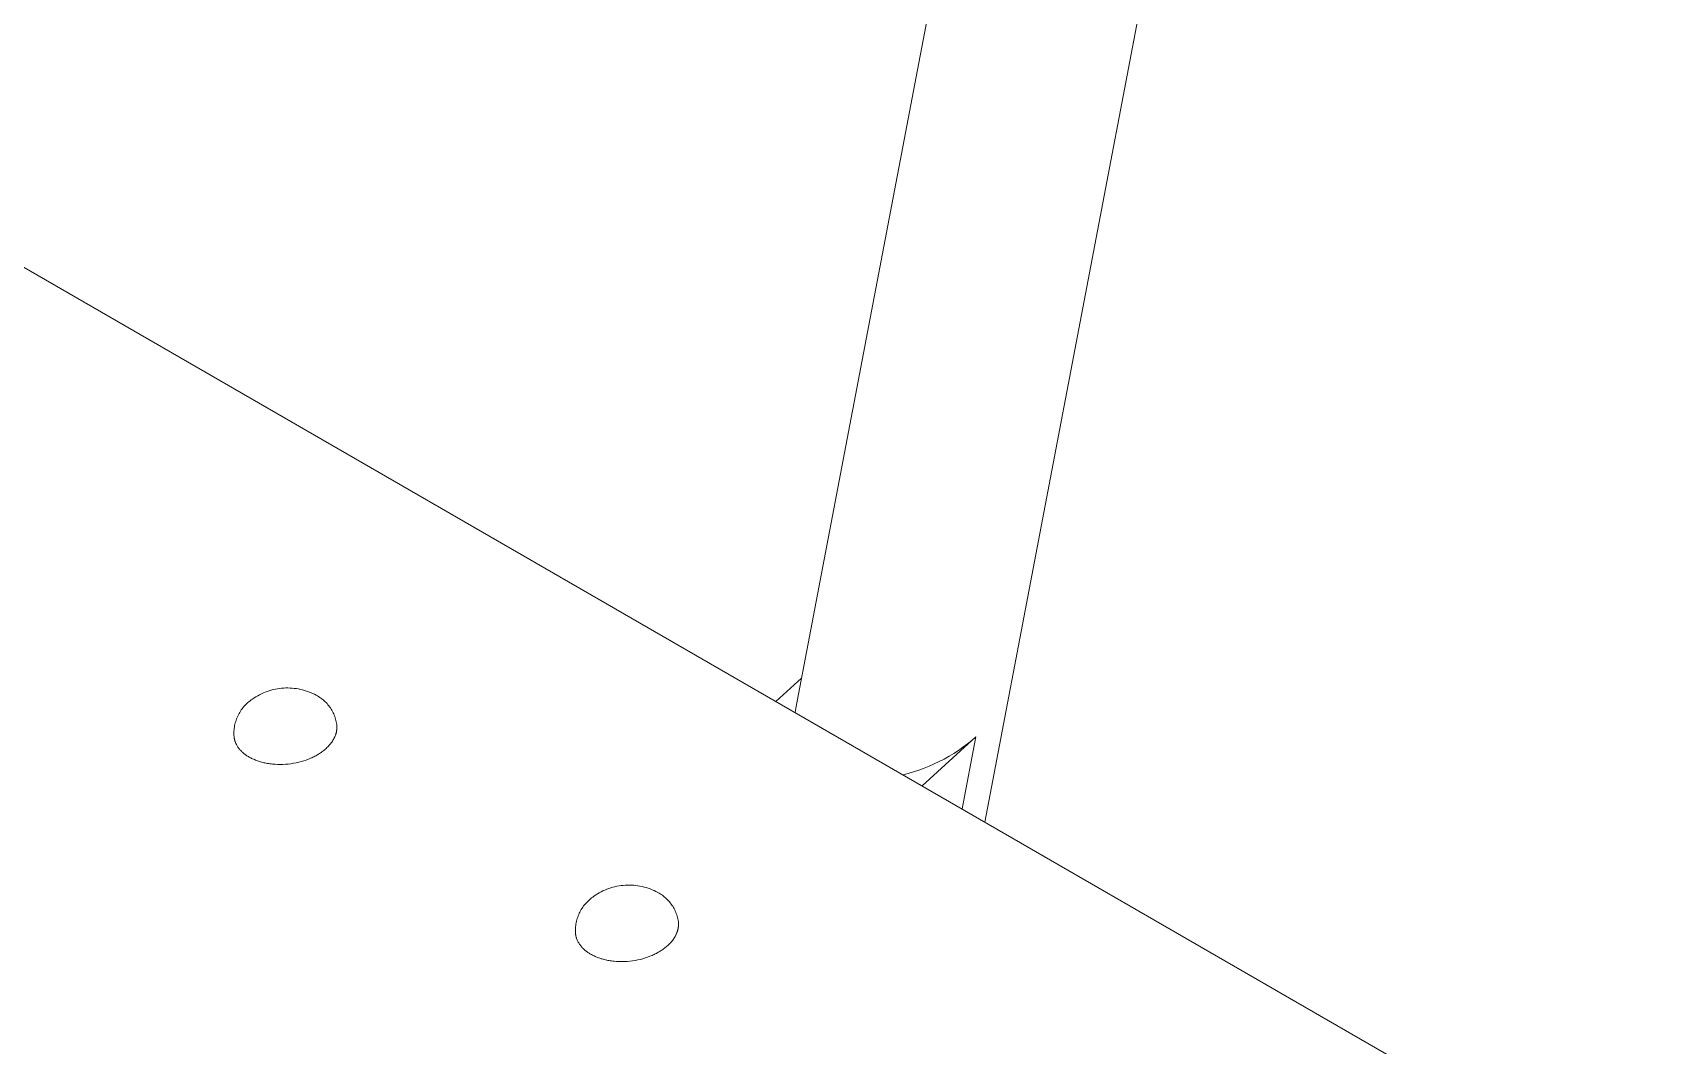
# Model space of a CAD drawing. Header units: inches. Extents: x -9 to 187, y -3 to 135.
# Drawn here: x 175.79 to 183.33, y 48.79 to 53.49 of the extents above; entities that cross this region are included whole.
import ezdxf

# ---------------------------------------------------------------- set-up
doc = ezdxf.new("R2010")
doc.units = ezdxf.units.IN
doc.layers.add('ZANO_R', color=7, linetype='Continuous', lineweight=0)

msp = doc.modelspace()

# ---------------------------------------------------------------- linework, layer by layer
at = {"layer": 'ZANO_R'}
for p, q in [((183.33136, 48.02287), (156.32257, 63.6164)), ((179.32968, 50.35537), (180.37983, 55.86276)), ((181.26142, 55.35378), (180.20747, 49.82645)), ((179.23699, 50.38675), (179.3564, 50.49551)), ((176.8143, 50.40291), (176.82257, 50.40816)), ((176.82257, 50.40816), (176.83101, 50.41311)), ((176.83101, 50.41311), (176.83962, 50.41777)), ((176.83962, 50.41777), (176.84839, 50.42212)), ((176.84839, 50.42212), (176.8573, 50.42617)), ((176.8573, 50.42617), (176.86635, 50.4299)), ((176.86635, 50.4299), (176.87552, 50.43332)), ((176.87552, 50.43332), (176.8848, 50.43642)), ((176.8848, 50.43642), (176.89419, 50.43919)), ((176.89419, 50.43919), (176.90367, 50.44163)), ((176.90367, 50.44163), (176.91323, 50.44374)), ((176.91323, 50.44374), (176.92285, 50.44552)), ((176.92285, 50.44552), (176.93254, 50.44696)), ((176.93254, 50.44696), (176.94226, 50.44807)), ((176.94226, 50.44807), (176.95202, 50.44883)), ((176.95202, 50.44883), (176.9618, 50.44926)), ((176.9618, 50.44926), (176.97159, 50.44934)), ((176.97159, 50.44934), (176.98137, 50.44909)), ((176.98137, 50.44909), (176.99114, 50.44849)), ((176.99114, 50.44849), (177.00088, 50.44756)), ((177.00088, 50.44756), (177.01059, 50.44629)), ((177.01059, 50.44629), (177.02024, 50.44468)), ((177.02024, 50.44468), (177.02984, 50.44273)), ((177.02984, 50.44273), (177.03936, 50.44045)), ((177.03936, 50.44045), (177.04879, 50.43785)), ((177.04879, 50.43785), (177.05813, 50.43491)), ((177.05813, 50.43491), (177.06736, 50.43166)), ((177.06736, 50.43166), (177.07647, 50.42808)), ((177.07647, 50.42808), (177.08545, 50.42419)), ((177.08545, 50.42419), (177.09429, 50.41999)), ((177.09429, 50.41999), (177.10298, 50.41548)), ((177.10298, 50.41548), (177.10855, 50.41238)), ((177.10855, 50.41238), (177.11401, 50.40909)), ((177.11401, 50.40909), (177.11935, 50.40561)), ((176.74429, 50.33027), (176.74757, 50.33598)), ((176.74757, 50.33598), (176.75105, 50.34157)), ((176.75105, 50.34157), (176.75471, 50.34705)), ((176.75471, 50.34705), (176.75856, 50.35239)), ((176.75856, 50.35239), (176.7626, 50.35759)), ((176.7626, 50.35759), (176.76681, 50.36266)), ((176.76681, 50.36266), (176.77119, 50.36758)), ((176.77119, 50.36758), (176.77574, 50.37234)), ((176.77574, 50.37234), (176.78045, 50.37694)), ((176.78045, 50.37694), (176.78532, 50.38138)), ((176.78532, 50.38138), (176.79034, 50.38565)), ((176.79034, 50.38565), (176.7955, 50.38974)), ((176.7955, 50.38974), (176.8008, 50.39366)), ((176.8008, 50.39366), (176.80623, 50.39738)), ((176.80623, 50.39738), (176.8143, 50.40291)), ((177.11935, 50.40561), (177.12457, 50.40195)), ((177.12457, 50.40195), (177.12966, 50.39811)), ((177.12966, 50.39811), (177.13461, 50.3941)), ((177.13461, 50.3941), (177.13942, 50.38992)), ((177.13942, 50.38992), (177.14408, 50.38557)), ((177.14408, 50.38557), (177.14859, 50.38107)), ((177.14859, 50.38107), (177.15294, 50.37641)), ((177.15294, 50.37641), (177.15712, 50.3716)), ((177.15712, 50.3716), (177.16114, 50.36665)), ((177.16114, 50.36665), (177.16498, 50.36157)), ((177.16498, 50.36157), (177.16864, 50.35635)), ((177.16864, 50.35635), (177.17213, 50.35101)), ((177.17213, 50.35101), (177.17542, 50.34555)), ((177.17542, 50.34555), (177.17852, 50.33999)), ((177.17852, 50.33999), (177.18143, 50.33432)), ((177.18143, 50.33432), (177.18414, 50.32855)), ((179.3279, 50.34517), (179.32648, 50.33509)), ((179.32964, 50.3552), (179.3279, 50.34517)), ((176.72128, 50.25523), (176.72199, 50.26178)), ((176.72199, 50.26178), (176.72293, 50.2683)), ((176.72293, 50.2683), (176.72409, 50.27478)), ((176.72409, 50.27478), (176.72547, 50.28122)), ((176.72547, 50.28122), (176.72707, 50.28761)), ((176.72707, 50.28761), (176.72889, 50.29394)), ((176.72889, 50.29394), (176.73093, 50.30021)), ((176.73093, 50.30021), (176.73319, 50.30639)), ((176.73319, 50.30639), (176.73565, 50.3125)), ((176.73565, 50.3125), (176.73833, 50.31852)), ((176.73833, 50.31852), (176.74121, 50.32445)), ((176.74121, 50.32445), (176.74429, 50.33027)), ((177.18414, 50.32855), (177.18665, 50.32269)), ((177.18665, 50.32269), (177.18895, 50.31674)), ((177.18895, 50.31674), (177.19105, 50.31073)), ((177.19105, 50.31073), (177.19293, 50.30464)), ((177.19293, 50.30464), (177.19461, 50.29849)), ((177.19461, 50.29849), (177.19607, 50.29228)), ((177.19607, 50.29228), (177.19731, 50.28603)), ((177.19731, 50.28603), (177.19834, 50.27974)), ((177.19857, 50.27757), (177.19834, 50.27974)), ((177.19834, 50.25558), (177.19858, 50.25779)), ((177.19877, 50.27538), (177.19857, 50.27757)), ((177.19858, 50.25779), (177.19877, 50.25999)), ((177.19891, 50.2732), (177.19877, 50.27538)), ((177.19877, 50.25999), (177.19891, 50.2622)), ((177.199, 50.271), (177.19891, 50.2732)), ((177.19891, 50.2622), (177.19901, 50.26441)), ((177.19905, 50.26881), (177.199, 50.271)), ((177.19901, 50.26441), (177.19905, 50.26661)), ((177.19905, 50.26661), (177.19905, 50.26881)), ((176.7205, 50.23549), (176.72054, 50.24208)), ((176.7207, 50.22891), (176.7205, 50.23549)), ((176.72054, 50.24208), (176.72079, 50.24866)), ((176.72112, 50.22234), (176.7207, 50.22891)), ((176.72079, 50.24866), (176.72128, 50.25523)), ((176.72112, 50.22234), (176.72136, 50.22052)), ((176.72136, 50.22052), (176.72162, 50.21871)), ((176.72162, 50.21871), (176.72193, 50.21691)), ((176.72193, 50.21691), (176.72226, 50.21511)), ((176.72226, 50.21511), (176.72263, 50.21331)), ((176.72263, 50.21331), (176.72302, 50.21153)), ((176.72302, 50.21153), (176.72345, 50.20975)), ((176.72345, 50.20975), (176.72392, 50.20798)), ((176.72392, 50.20798), (176.72441, 50.20621)), ((176.72441, 50.20621), (176.72494, 50.20445)), ((176.72494, 50.20445), (176.7255, 50.20271)), ((176.7255, 50.20271), (176.72609, 50.20097)), ((176.72609, 50.20097), (176.72736, 50.19751)), ((176.72736, 50.19751), (176.72875, 50.1941)), ((176.72875, 50.1941), (176.73026, 50.19073)), ((176.73026, 50.19073), (176.73189, 50.1874)), ((176.73189, 50.1874), (176.73364, 50.18412)), ((176.73364, 50.18412), (176.7355, 50.18088)), ((177.15973, 50.1792), (177.16307, 50.18285)), ((177.16307, 50.18285), (177.1663, 50.18657)), ((177.1663, 50.18657), (177.16941, 50.19036)), ((177.16941, 50.19036), (177.17239, 50.19421)), ((177.17239, 50.19421), (177.17525, 50.19814)), ((177.17525, 50.19814), (177.17796, 50.20212)), ((177.17796, 50.20212), (177.18053, 50.20617)), ((177.18053, 50.20617), (177.18296, 50.21027)), ((177.18296, 50.21027), (177.18523, 50.21442)), ((177.18523, 50.21442), (177.18734, 50.21862)), ((177.18734, 50.21862), (177.18834, 50.22073)), ((177.18834, 50.22073), (177.18929, 50.22286)), ((177.18929, 50.22286), (177.19021, 50.225)), ((177.19021, 50.225), (177.19108, 50.22714)), ((177.19108, 50.22714), (177.1919, 50.22929)), ((177.1919, 50.22929), (177.19269, 50.23146)), ((177.19269, 50.23146), (177.19343, 50.23362)), ((177.19343, 50.23362), (177.19412, 50.2358)), ((177.19412, 50.2358), (177.19478, 50.23798)), ((177.19478, 50.23798), (177.19538, 50.24017)), ((177.19538, 50.24017), (177.19594, 50.24236)), ((177.19594, 50.24236), (177.19646, 50.24456)), ((177.19646, 50.24456), (177.19693, 50.24676)), ((177.19693, 50.24676), (177.19735, 50.24896)), ((177.19735, 50.24896), (177.19773, 50.25116)), ((177.19773, 50.25116), (177.19806, 50.25337)), ((177.19806, 50.25337), (177.19834, 50.25558)), ((179.91668, 49.99434), (180.16609, 50.22283)), ((180.16609, 50.22283), (180.10207, 49.8873)), ((180.10605, 50.17428), (180.12659, 50.1898)), ((180.12659, 50.1898), (180.14662, 50.20599)), ((180.14662, 50.20599), (180.16609, 50.22283)), ((176.7355, 50.18088), (176.73746, 50.17769)), ((176.73746, 50.17769), (176.73954, 50.17456)), ((176.73954, 50.17456), (176.74171, 50.17148)), ((176.74171, 50.17148), (176.74399, 50.16845)), ((176.74399, 50.16845), (176.74636, 50.16548)), ((176.74636, 50.16548), (176.74883, 50.16257)), ((176.74883, 50.16257), (176.75139, 50.15972)), ((176.75139, 50.15972), (176.75403, 50.15693)), ((176.75403, 50.15693), (176.75676, 50.1542)), ((176.75676, 50.1542), (176.75957, 50.15154)), ((176.75957, 50.15154), (176.76245, 50.14894)), ((176.76245, 50.14894), (176.76541, 50.1464)), ((176.76541, 50.1464), (176.76843, 50.14393)), ((176.76843, 50.14393), (176.77152, 50.14152)), ((176.77152, 50.14152), (176.77467, 50.13918)), ((176.77467, 50.13918), (176.77787, 50.1369)), ((176.77787, 50.1369), (176.78114, 50.1347)), ((176.78114, 50.1347), (176.78445, 50.13255)), ((176.78445, 50.13255), (176.78781, 50.13048)), ((176.78781, 50.13048), (176.79121, 50.12847)), ((176.79121, 50.12847), (176.79502, 50.12632)), ((176.79502, 50.12632), (176.79895, 50.12422)), ((176.79895, 50.12422), (176.803, 50.12216)), ((176.803, 50.12216), (176.80716, 50.12015)), ((176.80716, 50.12015), (176.81143, 50.11819)), ((176.81143, 50.11819), (176.81583, 50.11629)), ((176.81583, 50.11629), (176.82033, 50.11445)), ((176.82033, 50.11445), (176.82494, 50.11266)), ((176.82494, 50.11266), (176.82967, 50.11095)), ((176.82967, 50.11095), (176.8345, 50.10929)), ((176.8345, 50.10929), (176.83943, 50.10771)), ((176.83943, 50.10771), (176.84447, 50.1062)), ((176.84447, 50.1062), (176.84961, 50.10477)), ((177.02163, 50.10454), (177.03328, 50.10759)), ((177.03328, 50.10759), (177.04465, 50.11099)), ((177.04465, 50.11099), (177.0557, 50.1147)), ((177.0557, 50.1147), (177.06641, 50.11871)), ((177.06641, 50.11871), (177.07674, 50.12299)), ((177.07674, 50.12299), (177.08175, 50.12522)), ((177.08175, 50.12522), (177.08666, 50.12751)), ((177.08666, 50.12751), (177.09147, 50.12986)), ((177.09147, 50.12986), (177.09616, 50.13226)), ((177.09616, 50.13226), (177.10075, 50.13471)), ((177.10075, 50.13471), (177.10523, 50.1372)), ((177.10523, 50.1372), (177.10959, 50.13974)), ((177.10959, 50.13974), (177.11384, 50.14231)), ((177.11384, 50.14231), (177.11797, 50.14492)), ((177.11797, 50.14492), (177.12198, 50.14756)), ((177.12198, 50.14756), (177.12588, 50.15023)), ((177.12588, 50.15023), (177.12967, 50.15293)), ((177.12967, 50.15293), (177.13369, 50.15592)), ((177.13369, 50.15592), (177.13765, 50.159)), ((177.13765, 50.159), (177.14154, 50.16216)), ((177.14154, 50.16216), (177.14536, 50.1654)), ((177.14536, 50.1654), (177.14909, 50.16873)), ((177.14909, 50.16873), (177.15273, 50.17214)), ((177.15273, 50.17214), (177.15628, 50.17563)), ((177.15628, 50.17563), (177.15973, 50.1792)), ((179.97302, 50.09621), (179.99623, 50.10736)), ((179.99623, 50.10736), (180.01906, 50.11927)), ((180.01906, 50.11927), (180.04148, 50.13193)), ((180.04148, 50.13193), (180.06347, 50.14533)), ((180.06347, 50.14533), (180.085, 50.15945)), ((180.085, 50.15945), (180.10605, 50.17428)), ((176.84961, 50.10477), (176.85485, 50.10342)), ((176.85485, 50.10342), (176.86017, 50.10215)), ((176.86017, 50.10215), (176.86559, 50.10096)), ((176.86559, 50.10096), (176.8711, 50.09986)), ((176.8711, 50.09986), (176.87668, 50.09885)), ((176.87668, 50.09885), (176.88235, 50.09793)), ((176.88235, 50.09793), (176.88808, 50.0971)), ((176.88808, 50.0971), (176.89389, 50.09637)), ((176.89389, 50.09637), (176.89976, 50.09573)), ((176.89976, 50.09573), (176.91167, 50.09476)), ((176.91167, 50.09476), (176.92377, 50.09419)), ((176.92377, 50.09419), (176.93601, 50.09404)), ((176.93601, 50.09404), (176.94835, 50.09431)), ((176.94835, 50.09431), (176.96073, 50.09499)), ((176.96073, 50.09499), (176.97311, 50.0961)), ((176.97311, 50.0961), (176.98544, 50.09761)), ((176.98544, 50.09761), (176.99767, 50.09953)), ((176.99767, 50.09953), (177.00975, 50.10185)), ((177.00975, 50.10185), (177.02163, 50.10454)), ((179.82719, 50.046), (179.85214, 50.05234)), ((179.85214, 50.05234), (179.87688, 50.0595)), ((179.87688, 50.0595), (179.90136, 50.06747)), ((179.90136, 50.06747), (179.92556, 50.07626)), ((179.92556, 50.07626), (179.94946, 50.08584)), ((179.94946, 50.08584), (179.97302, 50.09621)), ((178.4171, 49.49738), (178.42571, 49.50204)), ((178.42571, 49.50204), (178.43447, 49.50639)), ((178.43447, 49.50639), (178.44339, 49.51044)), ((178.44339, 49.51044), (178.45243, 49.51417)), ((178.45243, 49.51417), (178.46161, 49.51759)), ((178.46161, 49.51759), (178.47089, 49.52069)), ((178.47089, 49.52069), (178.48028, 49.52346)), ((178.48028, 49.52346), (178.48976, 49.5259)), ((178.48976, 49.5259), (178.49932, 49.52801)), ((178.49932, 49.52801), (178.50894, 49.52979)), ((178.50894, 49.52979), (178.51862, 49.53123)), ((178.51862, 49.53123), (178.52835, 49.53234)), ((178.52835, 49.53234), (178.53811, 49.5331)), ((178.53811, 49.5331), (178.54789, 49.53353)), ((178.54789, 49.53353), (178.55767, 49.53362)), ((178.55767, 49.53362), (178.56746, 49.53336)), ((178.56746, 49.53336), (178.57723, 49.53277)), ((178.57723, 49.53277), (178.58697, 49.53183)), ((178.58697, 49.53183), (178.59668, 49.53056)), ((178.59668, 49.53056), (178.60633, 49.52895)), ((178.60633, 49.52895), (178.61592, 49.527)), ((178.61592, 49.527), (178.62544, 49.52473)), ((178.62544, 49.52473), (178.63488, 49.52212)), ((178.63488, 49.52212), (178.64422, 49.51918)), ((178.64422, 49.51918), (178.65345, 49.51593)), ((178.65345, 49.51593), (178.66256, 49.51235)), ((178.66256, 49.51235), (178.67154, 49.50846)), ((178.67154, 49.50846), (178.68038, 49.50426)), ((178.68038, 49.50426), (178.68907, 49.49975)), ((178.33713, 49.42585), (178.3408, 49.43132)), ((178.3408, 49.43132), (178.34465, 49.43666)), ((178.34465, 49.43666), (178.34869, 49.44187)), ((178.34869, 49.44187), (178.3529, 49.44693)), ((178.3529, 49.44693), (178.35728, 49.45185)), ((178.35728, 49.45185), (178.36183, 49.45661)), ((178.36183, 49.45661), (178.36654, 49.46121)), ((178.36654, 49.46121), (178.37141, 49.46565)), ((178.37141, 49.46565), (178.37642, 49.46992)), ((178.37642, 49.46992), (178.38158, 49.47401)), ((178.38158, 49.47401), (178.38688, 49.47793)), ((178.38688, 49.47793), (178.39231, 49.48166)), ((178.39231, 49.48166), (178.40039, 49.48718)), ((178.40039, 49.48718), (178.40866, 49.49243)), ((178.40866, 49.49243), (178.4171, 49.49738)), ((178.68907, 49.49975), (178.69464, 49.49665)), ((178.69464, 49.49665), (178.7001, 49.49336)), ((178.7001, 49.49336), (178.70544, 49.48989)), ((178.70544, 49.48989), (178.71066, 49.48623)), ((178.71066, 49.48623), (178.71574, 49.48239)), ((178.71574, 49.48239), (178.7207, 49.47837)), ((178.7207, 49.47837), (178.72551, 49.47419)), ((178.72551, 49.47419), (178.73017, 49.46984)), ((178.73017, 49.46984), (178.73467, 49.46534)), ((178.73467, 49.46534), (178.73902, 49.46068)), ((178.73902, 49.46068), (178.74321, 49.45587)), ((178.74321, 49.45587), (178.74723, 49.45092)), ((178.74723, 49.45092), (178.75107, 49.44584)), ((178.75107, 49.44584), (178.75473, 49.44062)), ((178.75473, 49.44062), (178.75821, 49.43528)), ((178.75821, 49.43528), (178.76151, 49.42983)), ((178.76151, 49.42983), (178.76461, 49.42426)), ((178.30808, 49.34605), (178.30901, 49.35257)), ((178.30901, 49.35257), (178.31017, 49.35906)), ((178.31017, 49.35906), (178.31156, 49.3655)), ((178.31156, 49.3655), (178.31316, 49.37188)), ((178.31316, 49.37188), (178.31498, 49.37821)), ((178.31498, 49.37821), (178.31702, 49.38448)), ((178.31702, 49.38448), (178.31927, 49.39067)), ((178.31927, 49.39067), (178.32174, 49.39677)), ((178.32174, 49.39677), (178.32441, 49.40279)), ((178.32441, 49.40279), (178.32729, 49.40872)), ((178.32729, 49.40872), (178.33038, 49.41454)), ((178.33038, 49.41454), (178.33366, 49.42025)), ((178.33366, 49.42025), (178.33713, 49.42585)), ((178.76461, 49.42426), (178.76752, 49.41859)), ((178.76752, 49.41859), (178.77023, 49.41282)), ((178.77023, 49.41282), (178.77273, 49.40696)), ((178.77273, 49.40696), (178.77504, 49.40102)), ((178.77504, 49.40102), (178.77713, 49.395)), ((178.77713, 49.395), (178.77902, 49.38891)), ((178.77902, 49.38891), (178.78069, 49.38276)), ((178.78069, 49.38276), (178.78215, 49.37656)), ((178.78215, 49.37656), (178.7834, 49.3703)), ((178.7834, 49.3703), (178.78442, 49.36401)), ((178.78442, 49.36401), (178.78466, 49.36184)), ((178.78466, 49.36184), (178.78485, 49.35966)), ((178.78485, 49.35966), (178.785, 49.35747)), ((178.785, 49.35747), (178.78509, 49.35528)), ((178.78509, 49.35528), (178.78514, 49.35308)), ((178.78514, 49.35308), (178.78514, 49.35088)), ((178.30659, 49.31977), (178.30662, 49.32635)), ((178.30679, 49.31318), (178.30659, 49.31977)), ((178.30662, 49.32635), (178.30688, 49.33294)), ((178.30721, 49.30661), (178.30679, 49.31318)), ((178.30688, 49.33294), (178.30737, 49.3395)), ((178.30744, 49.30479), (178.30721, 49.30661)), ((178.30737, 49.3395), (178.30808, 49.34605)), ((178.30771, 49.30298), (178.30744, 49.30479)), ((178.30801, 49.30118), (178.30771, 49.30298)), ((178.30835, 49.29938), (178.30801, 49.30118)), ((178.30871, 49.29759), (178.30835, 49.29938)), ((178.30911, 49.2958), (178.30871, 49.29759)), ((178.30954, 49.29402), (178.30911, 49.2958)), ((178.31, 49.29225), (178.30954, 49.29402)), ((178.3105, 49.29048), (178.31, 49.29225)), ((178.31103, 49.28873), (178.3105, 49.29048)), ((178.31158, 49.28698), (178.31103, 49.28873)), ((178.31217, 49.28524), (178.31158, 49.28698)), ((178.31344, 49.28179), (178.31217, 49.28524)), ((178.31484, 49.27837), (178.31344, 49.28179)), ((178.31635, 49.275), (178.31484, 49.27837)), ((178.75848, 49.27849), (178.7555, 49.27463)), ((178.76133, 49.28241), (178.75848, 49.27849)), ((178.76405, 49.2864), (178.76133, 49.28241)), ((178.76662, 49.29044), (178.76405, 49.2864)), ((178.76905, 49.29454), (178.76662, 49.29044)), ((178.77132, 49.29869), (178.76905, 49.29454)), ((178.77343, 49.30289), (178.77132, 49.29869)), ((178.77443, 49.30501), (178.77343, 49.30289)), ((178.77538, 49.30713), (178.77443, 49.30501)), ((178.77629, 49.30927), (178.77538, 49.30713)), ((178.77716, 49.31141), (178.77629, 49.30927)), ((178.77799, 49.31357), (178.77716, 49.31141)), ((178.77877, 49.31573), (178.77799, 49.31357)), ((178.77951, 49.3179), (178.77877, 49.31573)), ((178.78021, 49.32007), (178.77951, 49.3179)), ((178.78086, 49.32225), (178.78021, 49.32007)), ((178.78147, 49.32444), (178.78086, 49.32225)), ((178.78203, 49.32663), (178.78147, 49.32444)), ((178.78255, 49.32883), (178.78203, 49.32663)), ((178.78302, 49.33103), (178.78255, 49.32883)), ((178.78344, 49.33323), (178.78302, 49.33103)), ((178.78382, 49.33544), (178.78344, 49.33323)), ((178.78415, 49.33764), (178.78382, 49.33544)), ((178.78443, 49.33985), (178.78415, 49.33764)), ((178.78467, 49.34206), (178.78443, 49.33985)), ((178.78486, 49.34427), (178.78467, 49.34206)), ((178.785, 49.34647), (178.78486, 49.34427)), ((178.78509, 49.34868), (178.785, 49.34647)), ((178.78514, 49.35088), (178.78509, 49.34868)), ((178.31798, 49.27167), (178.31635, 49.275)), ((178.31973, 49.26839), (178.31798, 49.27167)), ((178.32158, 49.26515), (178.31973, 49.26839)), ((178.32355, 49.26197), (178.32158, 49.26515)), ((178.32562, 49.25883), (178.32355, 49.26197)), ((178.3278, 49.25575), (178.32562, 49.25883)), ((178.33008, 49.25273), (178.3278, 49.25575)), ((178.33245, 49.24976), (178.33008, 49.25273)), ((178.33492, 49.24685), (178.33245, 49.24976)), ((178.33748, 49.24399), (178.33492, 49.24685)), ((178.34012, 49.2412), (178.33748, 49.24399)), ((178.34285, 49.23848), (178.34012, 49.2412)), ((178.34566, 49.23581), (178.34285, 49.23848)), ((178.34854, 49.23321), (178.34566, 49.23581)), ((178.35149, 49.23067), (178.34854, 49.23321)), ((178.35452, 49.2282), (178.35149, 49.23067)), ((178.35761, 49.22579), (178.35452, 49.2282)), ((178.36075, 49.22345), (178.35761, 49.22579)), ((178.36396, 49.22118), (178.36075, 49.22345)), ((178.36722, 49.21897), (178.36396, 49.22118)), ((178.37053, 49.21683), (178.36722, 49.21897)), ((178.37389, 49.21475), (178.37053, 49.21683)), ((178.37729, 49.21274), (178.37389, 49.21475)), ((178.38111, 49.21059), (178.37729, 49.21274)), ((178.38504, 49.20849), (178.38111, 49.21059)), ((178.38908, 49.20643), (178.38504, 49.20849)), ((178.39325, 49.20442), (178.38908, 49.20643)), ((178.39752, 49.20246), (178.39325, 49.20442)), ((178.40191, 49.20056), (178.39752, 49.20246)), ((178.40642, 49.19872), (178.40191, 49.20056)), ((178.6525, 49.20298), (178.64179, 49.19897)), ((178.66282, 49.20726), (178.6525, 49.20298)), ((178.66784, 49.20949), (178.66282, 49.20726)), ((178.67275, 49.21179), (178.66784, 49.20949)), ((178.67755, 49.21413), (178.67275, 49.21179)), ((178.68225, 49.21653), (178.67755, 49.21413)), ((178.68684, 49.21898), (178.68225, 49.21653)), ((178.69131, 49.22147), (178.68684, 49.21898)), ((178.69568, 49.22401), (178.69131, 49.22147)), ((178.69992, 49.22658), (178.69568, 49.22401)), ((178.70406, 49.22919), (178.69992, 49.22658)), ((178.70807, 49.23183), (178.70406, 49.22919)), ((178.71197, 49.2345), (178.70807, 49.23183)), ((178.71575, 49.2372), (178.71197, 49.2345)), ((178.71978, 49.24019), (178.71575, 49.2372)), ((178.72374, 49.24327), (178.71978, 49.24019)), ((178.72763, 49.24643), (178.72374, 49.24327)), ((178.73144, 49.24968), (178.72763, 49.24643)), ((178.73518, 49.25301), (178.73144, 49.24968)), ((178.73882, 49.25642), (178.73518, 49.25301)), ((178.74237, 49.25991), (178.73882, 49.25642)), ((178.74582, 49.26348), (178.74237, 49.25991)), ((178.74916, 49.26712), (178.74582, 49.26348)), ((178.75239, 49.27084), (178.74916, 49.26712)), ((178.7555, 49.27463), (178.75239, 49.27084)), ((178.41103, 49.19694), (178.40642, 49.19872)), ((178.41575, 49.19522), (178.41103, 49.19694)), ((178.42058, 49.19357), (178.41575, 49.19522)), ((178.42552, 49.19198), (178.42058, 49.19357)), ((178.43056, 49.19048), (178.42552, 49.19198)), ((178.4357, 49.18905), (178.43056, 49.19048)), ((178.44093, 49.18769), (178.4357, 49.18905)), ((178.44626, 49.18642), (178.44093, 49.18769)), ((178.45168, 49.18523), (178.44626, 49.18642)), ((178.45718, 49.18413), (178.45168, 49.18523)), ((178.46277, 49.18312), (178.45718, 49.18413)), ((178.46843, 49.1822), (178.46277, 49.18312)), ((178.47417, 49.18137), (178.46843, 49.1822)), ((178.47998, 49.18064), (178.47417, 49.18137)), ((178.48585, 49.18001), (178.47998, 49.18064)), ((178.49776, 49.17903), (178.48585, 49.18001)), ((178.50985, 49.17847), (178.49776, 49.17903)), ((178.52209, 49.17831), (178.50985, 49.17847)), ((178.53443, 49.17858), (178.52209, 49.17831)), ((178.54682, 49.17927), (178.53443, 49.17858)), ((178.5592, 49.18037), (178.54682, 49.17927)), ((178.57153, 49.18189), (178.5592, 49.18037)), ((178.58376, 49.18381), (178.57153, 49.18189)), ((178.59584, 49.18612), (178.58376, 49.18381)), ((178.60772, 49.18881), (178.59584, 49.18612)), ((178.61937, 49.19186), (178.60772, 49.18881)), ((178.63074, 49.19526), (178.61937, 49.19186)), ((178.64179, 49.19897), (178.63074, 49.19526))]:
    msp.add_line(p, q, dxfattribs=at)

doc.saveas('drawing.dxf')
